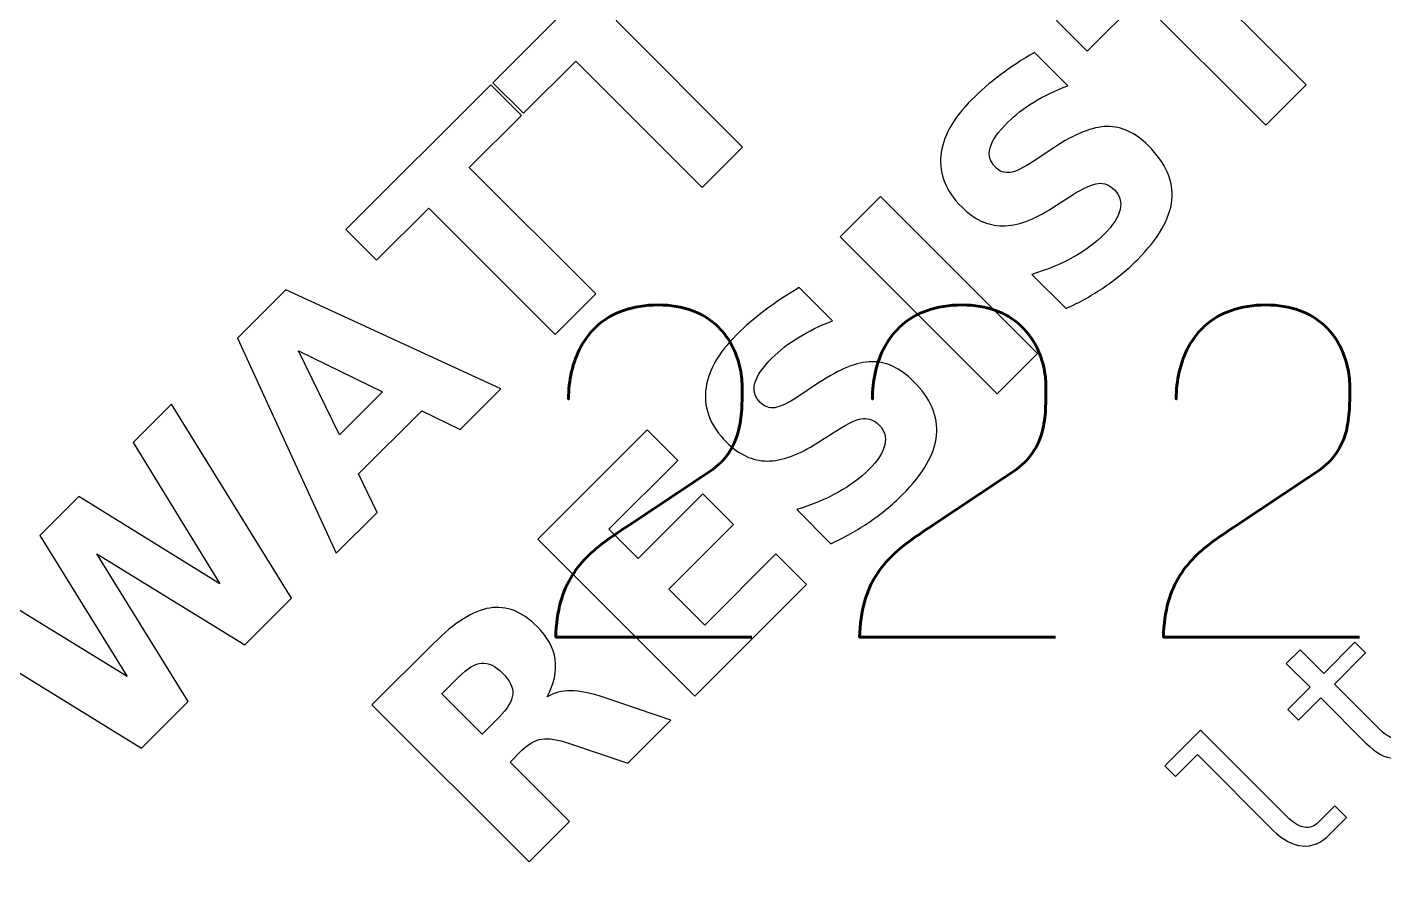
# Model space of a CAD drawing. Header units: centimetres. Extents: x -22.1 to 1.1, y -17.5 to -11.2.
# Drawn here: x -20.82 to -20.191, y -14.294 to -13.894 of the extents above; entities that cross this region are included whole.
import ezdxf

# ---------------------------------------------------------------- set-up
doc = ezdxf.new("R2010")
doc.units = ezdxf.units.CM
doc.header["$MEASUREMENT"] = 0
doc.layers.add('Layer 1', color=7, linetype='Continuous')

msp = doc.modelspace()

# ---------------------------------------------------------------- linework, layer by layer
at = {"layer": 'Layer 1', "color": 253, "lineweight": 53}
for points, knots in [([(-22.15, -17), (-22.15, -17), (-22.15, -12.7), (-22.15, -12.7), (-22.15, -12.7), (-22.15, -12.42391), (-21.92609, -12.2), (-21.65, -12.2), (-21.65, -12.2), (-21.65, -12.2), (-17.35, -12.2), (-17.35, -12.2), (-17.35, -12.2), (-17.07391, -12.2), (-16.85, -12.42391), (-16.85, -12.7), (-16.85, -12.7), (-16.85, -12.7), (-16.85, -17), (-16.85, -17), (-16.85, -17), (-16.85, -17.27609), (-17.07391, -17.5), (-17.35, -17.5), (-17.35, -17.5), (-17.35, -17.5), (-21.65, -17.5), (-21.65, -17.5), (-21.65, -17.5), (-21.92609, -17.5), (-22.15, -17.27609), (-22.15, -17)], [0, 0, 0, 0, 0.125, 0.125, 0.125, 0.125, 0.25, 0.25, 0.25, 0.25, 0.375, 0.375, 0.375, 0.375, 0.5, 0.5, 0.5, 0.5, 0.625, 0.625, 0.625, 0.625, 0.75, 0.75, 0.75, 0.75, 0.875, 0.875, 0.875, 0.875, 1, 1, 1, 1]), ([(-20.3851, -14.68205), (-20.3851, -14.68205), (-20.27903, -14.57599), (-20.27903, -14.57599), (-20.27903, -14.57599), (-20.27903, -14.57599), (-20.3409, -14.51411), (-20.3409, -14.51411), (-20.3409, -14.51411), (-20.3409, -14.51411), (-19.84593, -14.01914), (-19.84593, -14.01914), (-19.84593, -14.01914), (-19.84593, -14.01914), (-19.78405, -14.08101), (-19.78405, -14.08101), (-19.78405, -14.08101), (-19.78405, -14.08101), (-19.67799, -13.97495), (-19.67799, -13.97495), (-19.67799, -13.97495), (-19.67799, -13.97495), (-19.62496, -14.02798), (-19.62496, -14.02798), (-19.62496, -14.02798), (-19.62496, -14.02798), (-19.73102, -14.13404), (-19.73102, -14.13404), (-19.73102, -14.13404), (-19.73102, -14.13404), (-19.66915, -14.19592), (-19.66915, -14.19592), (-19.66915, -14.19592), (-19.66915, -14.19592), (-20.16412, -14.69089), (-20.16412, -14.69089), (-20.16412, -14.69089), (-20.16412, -14.69089), (-20.226, -14.62902), (-20.226, -14.62902), (-20.226, -14.62902), (-20.226, -14.62902), (-20.33206, -14.73509), (-20.33206, -14.73509), (-20.33206, -14.73509), (-20.33206, -14.73509), (-20.3851, -14.68205), (-20.3851, -14.68205)], [0, 0, 0, 0, 0.083333, 0.083333, 0.083333, 0.083333, 0.166667, 0.166667, 0.166667, 0.166667, 0.25, 0.25, 0.25, 0.25, 0.333333, 0.333333, 0.333333, 0.333333, 0.416667, 0.416667, 0.416667, 0.416667, 0.5, 0.5, 0.5, 0.5, 0.583333, 0.583333, 0.583333, 0.583333, 0.666667, 0.666667, 0.666667, 0.666667, 0.75, 0.75, 0.75, 0.75, 0.833333, 0.833333, 0.833333, 0.833333, 0.916667, 0.916667, 0.916667, 0.916667, 1, 1, 1, 1]), ([(-20.48393, -14.17694), (-20.48393, -14.17694), (-20.57474, -14.17694), (-20.57474, -14.17694), (-20.57474, -14.17694), (-20.57456, -14.1708), (-20.57379, -14.16537), (-20.57248, -14.16071), (-20.57248, -14.16071), (-20.57114, -14.15606), (-20.56934, -14.15196), (-20.56712, -14.14844), (-20.56712, -14.14844), (-20.56486, -14.14491), (-20.56229, -14.14177), (-20.55936, -14.13902), (-20.55936, -14.13902), (-20.55643, -14.13623), (-20.55329, -14.13369), (-20.5499, -14.13129), (-20.5499, -14.13129), (-20.54652, -14.12893), (-20.54302, -14.12656), (-20.53939, -14.12423), (-20.53939, -14.12423), (-20.53939, -14.12423), (-20.5032, -14.1001), (-20.5032, -14.1001), (-20.5032, -14.1001), (-20.49949, -14.09749), (-20.4966, -14.09464), (-20.49455, -14.09157), (-20.49455, -14.09157), (-20.49247, -14.0885), (-20.49102, -14.08525), (-20.49014, -14.08183), (-20.49014, -14.08183), (-20.4893, -14.07844), (-20.48877, -14.07495), (-20.48859, -14.07142), (-20.48859, -14.07142), (-20.48841, -14.06786), (-20.48834, -14.0643), (-20.48838, -14.06073), (-20.48838, -14.06073), (-20.48838, -14.05781), (-20.48877, -14.05467), (-20.48954, -14.05128), (-20.48954, -14.05128), (-20.49035, -14.04793), (-20.49162, -14.04458), (-20.49342, -14.04126), (-20.49342, -14.04126), (-20.49522, -14.03794), (-20.49762, -14.03491), (-20.50062, -14.03216), (-20.50062, -14.03216), (-20.50362, -14.02944), (-20.50732, -14.02725), (-20.51173, -14.0256), (-20.51173, -14.0256), (-20.51614, -14.02394), (-20.52133, -14.02309), (-20.52733, -14.02306), (-20.52733, -14.02306), (-20.53336, -14.02309), (-20.53869, -14.02394), (-20.54327, -14.02556), (-20.54327, -14.02556), (-20.54786, -14.02718), (-20.55177, -14.02944), (-20.55502, -14.0323), (-20.55502, -14.0323), (-20.55826, -14.03516), (-20.56088, -14.03847), (-20.56292, -14.04218), (-20.56292, -14.04218), (-20.56497, -14.04588), (-20.56645, -14.04983), (-20.5674, -14.054), (-20.5674, -14.054), (-20.56835, -14.05816), (-20.56881, -14.06239), (-20.56881, -14.06666), (-20.56881, -14.06666), (-20.56881, -14.06239), (-20.56835, -14.05816), (-20.5674, -14.054), (-20.5674, -14.054), (-20.56645, -14.04983), (-20.56497, -14.04588), (-20.56292, -14.04218), (-20.56292, -14.04218), (-20.56088, -14.03847), (-20.55826, -14.03516), (-20.55502, -14.0323), (-20.55502, -14.0323), (-20.55177, -14.02944), (-20.54786, -14.02718), (-20.54327, -14.02556), (-20.54327, -14.02556), (-20.53869, -14.02394), (-20.53336, -14.02309), (-20.52733, -14.02306), (-20.52733, -14.02306), (-20.52133, -14.02309), (-20.51614, -14.02394), (-20.51173, -14.0256), (-20.51173, -14.0256), (-20.50732, -14.02725), (-20.50362, -14.02944), (-20.50062, -14.03216), (-20.50062, -14.03216), (-20.49762, -14.03491), (-20.49522, -14.03794), (-20.49342, -14.04126), (-20.49342, -14.04126), (-20.49162, -14.04458), (-20.49035, -14.04793), (-20.48954, -14.05128), (-20.48954, -14.05128), (-20.48877, -14.05467), (-20.48838, -14.05781), (-20.48838, -14.06073), (-20.48838, -14.06073), (-20.48834, -14.0643), (-20.48841, -14.06786), (-20.48859, -14.07142), (-20.48859, -14.07142), (-20.48877, -14.07495), (-20.4893, -14.07844), (-20.49014, -14.08183), (-20.49014, -14.08183), (-20.49102, -14.08525), (-20.49247, -14.0885), (-20.49455, -14.09157), (-20.49455, -14.09157), (-20.4966, -14.09464), (-20.49949, -14.09749), (-20.5032, -14.1001), (-20.5032, -14.1001), (-20.5032, -14.1001), (-20.53939, -14.12423), (-20.53939, -14.12423), (-20.53939, -14.12423), (-20.54302, -14.12656), (-20.54652, -14.12893), (-20.5499, -14.13129), (-20.5499, -14.13129), (-20.55329, -14.13369), (-20.55643, -14.13623), (-20.55936, -14.13902), (-20.55936, -14.13902), (-20.56229, -14.14177), (-20.56486, -14.14491), (-20.56712, -14.14844), (-20.56712, -14.14844), (-20.56934, -14.15196), (-20.57114, -14.15606), (-20.57248, -14.16071), (-20.57248, -14.16071), (-20.57379, -14.16537), (-20.57456, -14.1708), (-20.57474, -14.17694), (-20.57474, -14.17694), (-20.57474, -14.17694), (-20.48393, -14.17694), (-20.48393, -14.17694)], [0, 0, 0, 0, 0.02381, 0.02381, 0.02381, 0.02381, 0.047619, 0.047619, 0.047619, 0.047619, 0.071429, 0.071429, 0.071429, 0.071429, 0.095238, 0.095238, 0.095238, 0.095238, 0.119048, 0.119048, 0.119048, 0.119048, 0.142857, 0.142857, 0.142857, 0.142857, 0.166667, 0.166667, 0.166667, 0.166667, 0.190476, 0.190476, 0.190476, 0.190476, 0.214286, 0.214286, 0.214286, 0.214286, 0.238095, 0.238095, 0.238095, 0.238095, 0.261905, 0.261905, 0.261905, 0.261905, 0.285714, 0.285714, 0.285714, 0.285714, 0.309524, 0.309524, 0.309524, 0.309524, 0.333333, 0.333333, 0.333333, 0.333333, 0.357143, 0.357143, 0.357143, 0.357143, 0.380952, 0.380952, 0.380952, 0.380952, 0.404762, 0.404762, 0.404762, 0.404762, 0.428571, 0.428571, 0.428571, 0.428571, 0.452381, 0.452381, 0.452381, 0.452381, 0.47619, 0.47619, 0.47619, 0.47619, 0.5, 0.5, 0.5, 0.5, 0.52381, 0.52381, 0.52381, 0.52381, 0.547619, 0.547619, 0.547619, 0.547619, 0.571429, 0.571429, 0.571429, 0.571429, 0.595238, 0.595238, 0.595238, 0.595238, 0.619048, 0.619048, 0.619048, 0.619048, 0.642857, 0.642857, 0.642857, 0.642857, 0.666667, 0.666667, 0.666667, 0.666667, 0.690476, 0.690476, 0.690476, 0.690476, 0.714286, 0.714286, 0.714286, 0.714286, 0.738095, 0.738095, 0.738095, 0.738095, 0.761905, 0.761905, 0.761905, 0.761905, 0.785714, 0.785714, 0.785714, 0.785714, 0.809524, 0.809524, 0.809524, 0.809524, 0.833333, 0.833333, 0.833333, 0.833333, 0.857143, 0.857143, 0.857143, 0.857143, 0.880952, 0.880952, 0.880952, 0.880952, 0.904762, 0.904762, 0.904762, 0.904762, 0.928571, 0.928571, 0.928571, 0.928571, 0.952381, 0.952381, 0.952381, 0.952381, 0.97619, 0.97619, 0.97619, 0.97619, 1, 1, 1, 1]), ([(-20.34317, -14.17694), (-20.34317, -14.17694), (-20.43398, -14.17694), (-20.43398, -14.17694), (-20.43398, -14.17694), (-20.4338, -14.1708), (-20.43303, -14.16537), (-20.43172, -14.16071), (-20.43172, -14.16071), (-20.43038, -14.15606), (-20.42858, -14.15196), (-20.42636, -14.14844), (-20.42636, -14.14844), (-20.4241, -14.14491), (-20.42153, -14.14177), (-20.4186, -14.13902), (-20.4186, -14.13902), (-20.41567, -14.13623), (-20.41253, -14.13369), (-20.40914, -14.13129), (-20.40914, -14.13129), (-20.40576, -14.12893), (-20.40226, -14.12656), (-20.39863, -14.12423), (-20.39863, -14.12423), (-20.39863, -14.12423), (-20.36244, -14.1001), (-20.36244, -14.1001), (-20.36244, -14.1001), (-20.35873, -14.09749), (-20.35584, -14.09464), (-20.35379, -14.09157), (-20.35379, -14.09157), (-20.35171, -14.0885), (-20.35026, -14.08525), (-20.34938, -14.08183), (-20.34938, -14.08183), (-20.34854, -14.07844), (-20.34801, -14.07495), (-20.34783, -14.07142), (-20.34783, -14.07142), (-20.34765, -14.06786), (-20.34758, -14.0643), (-20.34762, -14.06073), (-20.34762, -14.06073), (-20.34762, -14.05781), (-20.34801, -14.05467), (-20.34878, -14.05128), (-20.34878, -14.05128), (-20.34959, -14.04793), (-20.35086, -14.04458), (-20.35266, -14.04126), (-20.35266, -14.04126), (-20.35446, -14.03794), (-20.35686, -14.03491), (-20.35986, -14.03216), (-20.35986, -14.03216), (-20.36286, -14.02944), (-20.36656, -14.02725), (-20.37097, -14.0256), (-20.37097, -14.0256), (-20.37538, -14.02394), (-20.38057, -14.02309), (-20.38657, -14.02306), (-20.38657, -14.02306), (-20.3926, -14.02309), (-20.39793, -14.02394), (-20.40251, -14.02556), (-20.40251, -14.02556), (-20.4071, -14.02718), (-20.41101, -14.02944), (-20.41426, -14.0323), (-20.41426, -14.0323), (-20.4175, -14.03516), (-20.42012, -14.03847), (-20.42216, -14.04218), (-20.42216, -14.04218), (-20.42421, -14.04588), (-20.42569, -14.04983), (-20.42664, -14.054), (-20.42664, -14.054), (-20.42759, -14.05816), (-20.42805, -14.06239), (-20.42805, -14.06666), (-20.42805, -14.06666), (-20.42805, -14.06239), (-20.42759, -14.05816), (-20.42664, -14.054), (-20.42664, -14.054), (-20.42569, -14.04983), (-20.42421, -14.04588), (-20.42216, -14.04218), (-20.42216, -14.04218), (-20.42012, -14.03847), (-20.4175, -14.03516), (-20.41426, -14.0323), (-20.41426, -14.0323), (-20.41101, -14.02944), (-20.4071, -14.02718), (-20.40251, -14.02556), (-20.40251, -14.02556), (-20.39793, -14.02394), (-20.3926, -14.02309), (-20.38657, -14.02306), (-20.38657, -14.02306), (-20.38057, -14.02309), (-20.37538, -14.02394), (-20.37097, -14.0256), (-20.37097, -14.0256), (-20.36656, -14.02725), (-20.36286, -14.02944), (-20.35986, -14.03216), (-20.35986, -14.03216), (-20.35686, -14.03491), (-20.35446, -14.03794), (-20.35266, -14.04126), (-20.35266, -14.04126), (-20.35086, -14.04458), (-20.34959, -14.04793), (-20.34878, -14.05128), (-20.34878, -14.05128), (-20.34801, -14.05467), (-20.34762, -14.05781), (-20.34762, -14.06073), (-20.34762, -14.06073), (-20.34758, -14.0643), (-20.34765, -14.06786), (-20.34783, -14.07142), (-20.34783, -14.07142), (-20.34801, -14.07495), (-20.34854, -14.07844), (-20.34938, -14.08183), (-20.34938, -14.08183), (-20.35026, -14.08525), (-20.35171, -14.0885), (-20.35379, -14.09157), (-20.35379, -14.09157), (-20.35584, -14.09464), (-20.35873, -14.09749), (-20.36244, -14.1001), (-20.36244, -14.1001), (-20.36244, -14.1001), (-20.39863, -14.12423), (-20.39863, -14.12423), (-20.39863, -14.12423), (-20.40226, -14.12656), (-20.40576, -14.12893), (-20.40914, -14.13129), (-20.40914, -14.13129), (-20.41253, -14.13369), (-20.41567, -14.13623), (-20.4186, -14.13902), (-20.4186, -14.13902), (-20.42153, -14.14177), (-20.4241, -14.14491), (-20.42636, -14.14844), (-20.42636, -14.14844), (-20.42858, -14.15196), (-20.43038, -14.15606), (-20.43172, -14.16071), (-20.43172, -14.16071), (-20.43303, -14.16537), (-20.4338, -14.1708), (-20.43398, -14.17694), (-20.43398, -14.17694), (-20.43398, -14.17694), (-20.34317, -14.17694), (-20.34317, -14.17694)], [0, 0, 0, 0, 0.02381, 0.02381, 0.02381, 0.02381, 0.047619, 0.047619, 0.047619, 0.047619, 0.071429, 0.071429, 0.071429, 0.071429, 0.095238, 0.095238, 0.095238, 0.095238, 0.119048, 0.119048, 0.119048, 0.119048, 0.142857, 0.142857, 0.142857, 0.142857, 0.166667, 0.166667, 0.166667, 0.166667, 0.190476, 0.190476, 0.190476, 0.190476, 0.214286, 0.214286, 0.214286, 0.214286, 0.238095, 0.238095, 0.238095, 0.238095, 0.261905, 0.261905, 0.261905, 0.261905, 0.285714, 0.285714, 0.285714, 0.285714, 0.309524, 0.309524, 0.309524, 0.309524, 0.333333, 0.333333, 0.333333, 0.333333, 0.357143, 0.357143, 0.357143, 0.357143, 0.380952, 0.380952, 0.380952, 0.380952, 0.404762, 0.404762, 0.404762, 0.404762, 0.428571, 0.428571, 0.428571, 0.428571, 0.452381, 0.452381, 0.452381, 0.452381, 0.47619, 0.47619, 0.47619, 0.47619, 0.5, 0.5, 0.5, 0.5, 0.52381, 0.52381, 0.52381, 0.52381, 0.547619, 0.547619, 0.547619, 0.547619, 0.571429, 0.571429, 0.571429, 0.571429, 0.595238, 0.595238, 0.595238, 0.595238, 0.619048, 0.619048, 0.619048, 0.619048, 0.642857, 0.642857, 0.642857, 0.642857, 0.666667, 0.666667, 0.666667, 0.666667, 0.690476, 0.690476, 0.690476, 0.690476, 0.714286, 0.714286, 0.714286, 0.714286, 0.738095, 0.738095, 0.738095, 0.738095, 0.761905, 0.761905, 0.761905, 0.761905, 0.785714, 0.785714, 0.785714, 0.785714, 0.809524, 0.809524, 0.809524, 0.809524, 0.833333, 0.833333, 0.833333, 0.833333, 0.857143, 0.857143, 0.857143, 0.857143, 0.880952, 0.880952, 0.880952, 0.880952, 0.904762, 0.904762, 0.904762, 0.904762, 0.928571, 0.928571, 0.928571, 0.928571, 0.952381, 0.952381, 0.952381, 0.952381, 0.97619, 0.97619, 0.97619, 0.97619, 1, 1, 1, 1]), ([(-20.20241, -14.17694), (-20.20241, -14.17694), (-20.29322, -14.17694), (-20.29322, -14.17694), (-20.29322, -14.17694), (-20.29304, -14.1708), (-20.29227, -14.16537), (-20.29096, -14.16071), (-20.29096, -14.16071), (-20.28962, -14.15606), (-20.28782, -14.15196), (-20.2856, -14.14844), (-20.2856, -14.14844), (-20.28334, -14.14491), (-20.28077, -14.14177), (-20.27784, -14.13902), (-20.27784, -14.13902), (-20.27491, -14.13623), (-20.27177, -14.13369), (-20.26838, -14.13129), (-20.26838, -14.13129), (-20.265, -14.12893), (-20.2615, -14.12656), (-20.25787, -14.12423), (-20.25787, -14.12423), (-20.25787, -14.12423), (-20.22168, -14.1001), (-20.22168, -14.1001), (-20.22168, -14.1001), (-20.21797, -14.09749), (-20.21508, -14.09464), (-20.21303, -14.09157), (-20.21303, -14.09157), (-20.21095, -14.0885), (-20.2095, -14.08525), (-20.20862, -14.08183), (-20.20862, -14.08183), (-20.20778, -14.07844), (-20.20725, -14.07495), (-20.20707, -14.07142), (-20.20707, -14.07142), (-20.20689, -14.06786), (-20.20682, -14.0643), (-20.20686, -14.06073), (-20.20686, -14.06073), (-20.20686, -14.05781), (-20.20725, -14.05467), (-20.20802, -14.05128), (-20.20802, -14.05128), (-20.20883, -14.04793), (-20.2101, -14.04458), (-20.2119, -14.04126), (-20.2119, -14.04126), (-20.2137, -14.03794), (-20.2161, -14.03491), (-20.2191, -14.03216), (-20.2191, -14.03216), (-20.2221, -14.02944), (-20.2258, -14.02725), (-20.23021, -14.0256), (-20.23021, -14.0256), (-20.23462, -14.02394), (-20.23981, -14.02309), (-20.24581, -14.02306), (-20.24581, -14.02306), (-20.25184, -14.02309), (-20.25717, -14.02394), (-20.26175, -14.02556), (-20.26175, -14.02556), (-20.26634, -14.02718), (-20.27025, -14.02944), (-20.2735, -14.0323), (-20.2735, -14.0323), (-20.27674, -14.03516), (-20.27936, -14.03847), (-20.2814, -14.04218), (-20.2814, -14.04218), (-20.28345, -14.04588), (-20.28493, -14.04983), (-20.28588, -14.054), (-20.28588, -14.054), (-20.28683, -14.05816), (-20.28729, -14.06239), (-20.28729, -14.06666), (-20.28729, -14.06666), (-20.28729, -14.06239), (-20.28683, -14.05816), (-20.28588, -14.054), (-20.28588, -14.054), (-20.28493, -14.04983), (-20.28345, -14.04588), (-20.2814, -14.04218), (-20.2814, -14.04218), (-20.27936, -14.03847), (-20.27674, -14.03516), (-20.2735, -14.0323), (-20.2735, -14.0323), (-20.27025, -14.02944), (-20.26634, -14.02718), (-20.26175, -14.02556), (-20.26175, -14.02556), (-20.25717, -14.02394), (-20.25184, -14.02309), (-20.24581, -14.02306), (-20.24581, -14.02306), (-20.23981, -14.02309), (-20.23462, -14.02394), (-20.23021, -14.0256), (-20.23021, -14.0256), (-20.2258, -14.02725), (-20.2221, -14.02944), (-20.2191, -14.03216), (-20.2191, -14.03216), (-20.2161, -14.03491), (-20.2137, -14.03794), (-20.2119, -14.04126), (-20.2119, -14.04126), (-20.2101, -14.04458), (-20.20883, -14.04793), (-20.20802, -14.05128), (-20.20802, -14.05128), (-20.20725, -14.05467), (-20.20686, -14.05781), (-20.20686, -14.06073), (-20.20686, -14.06073), (-20.20682, -14.0643), (-20.20689, -14.06786), (-20.20707, -14.07142), (-20.20707, -14.07142), (-20.20725, -14.07495), (-20.20778, -14.07844), (-20.20862, -14.08183), (-20.20862, -14.08183), (-20.2095, -14.08525), (-20.21095, -14.0885), (-20.21303, -14.09157), (-20.21303, -14.09157), (-20.21508, -14.09464), (-20.21797, -14.09749), (-20.22168, -14.1001), (-20.22168, -14.1001), (-20.22168, -14.1001), (-20.25787, -14.12423), (-20.25787, -14.12423), (-20.25787, -14.12423), (-20.2615, -14.12656), (-20.265, -14.12893), (-20.26838, -14.13129), (-20.26838, -14.13129), (-20.27177, -14.13369), (-20.27491, -14.13623), (-20.27784, -14.13902), (-20.27784, -14.13902), (-20.28077, -14.14177), (-20.28334, -14.14491), (-20.2856, -14.14844), (-20.2856, -14.14844), (-20.28782, -14.15196), (-20.28962, -14.15606), (-20.29096, -14.16071), (-20.29096, -14.16071), (-20.29227, -14.16537), (-20.29304, -14.1708), (-20.29322, -14.17694), (-20.29322, -14.17694), (-20.29322, -14.17694), (-20.20241, -14.17694), (-20.20241, -14.17694)], [0, 0, 0, 0, 0.02381, 0.02381, 0.02381, 0.02381, 0.047619, 0.047619, 0.047619, 0.047619, 0.071429, 0.071429, 0.071429, 0.071429, 0.095238, 0.095238, 0.095238, 0.095238, 0.119048, 0.119048, 0.119048, 0.119048, 0.142857, 0.142857, 0.142857, 0.142857, 0.166667, 0.166667, 0.166667, 0.166667, 0.190476, 0.190476, 0.190476, 0.190476, 0.214286, 0.214286, 0.214286, 0.214286, 0.238095, 0.238095, 0.238095, 0.238095, 0.261905, 0.261905, 0.261905, 0.261905, 0.285714, 0.285714, 0.285714, 0.285714, 0.309524, 0.309524, 0.309524, 0.309524, 0.333333, 0.333333, 0.333333, 0.333333, 0.357143, 0.357143, 0.357143, 0.357143, 0.380952, 0.380952, 0.380952, 0.380952, 0.404762, 0.404762, 0.404762, 0.404762, 0.428571, 0.428571, 0.428571, 0.428571, 0.452381, 0.452381, 0.452381, 0.452381, 0.47619, 0.47619, 0.47619, 0.47619, 0.5, 0.5, 0.5, 0.5, 0.52381, 0.52381, 0.52381, 0.52381, 0.547619, 0.547619, 0.547619, 0.547619, 0.571429, 0.571429, 0.571429, 0.571429, 0.595238, 0.595238, 0.595238, 0.595238, 0.619048, 0.619048, 0.619048, 0.619048, 0.642857, 0.642857, 0.642857, 0.642857, 0.666667, 0.666667, 0.666667, 0.666667, 0.690476, 0.690476, 0.690476, 0.690476, 0.714286, 0.714286, 0.714286, 0.714286, 0.738095, 0.738095, 0.738095, 0.738095, 0.761905, 0.761905, 0.761905, 0.761905, 0.785714, 0.785714, 0.785714, 0.785714, 0.809524, 0.809524, 0.809524, 0.809524, 0.833333, 0.833333, 0.833333, 0.833333, 0.857143, 0.857143, 0.857143, 0.857143, 0.880952, 0.880952, 0.880952, 0.880952, 0.904762, 0.904762, 0.904762, 0.904762, 0.928571, 0.928571, 0.928571, 0.928571, 0.952381, 0.952381, 0.952381, 0.952381, 0.97619, 0.97619, 0.97619, 0.97619, 1, 1, 1, 1])]:
    msp.add_open_spline(points, degree=3, knots=knots, dxfattribs=at)
at = {"layer": 'Layer 1', "color": 250}
for points, knots in [([(-20.34272, -13.89128), (-20.34272, -13.89128), (-20.27565, -13.82421), (-20.27565, -13.82421), (-20.27565, -13.82421), (-20.27565, -13.82421), (-20.26147, -13.83838), (-20.26147, -13.83838), (-20.26147, -13.83838), (-20.26147, -13.83838), (-20.2856, -13.86251), (-20.2856, -13.86251), (-20.2856, -13.86251), (-20.2856, -13.86251), (-20.22703, -13.92107), (-20.22703, -13.92107), (-20.22703, -13.92107), (-20.22703, -13.92107), (-20.2458, -13.93984), (-20.2458, -13.93984), (-20.2458, -13.93984), (-20.2458, -13.93984), (-20.30436, -13.88128), (-20.30436, -13.88128), (-20.30436, -13.88128), (-20.30436, -13.88128), (-20.32854, -13.90545), (-20.32854, -13.90545), (-20.32854, -13.90545), (-20.32854, -13.90545), (-20.34272, -13.89128), (-20.34272, -13.89128)], [0, 0, 0, 0, 0.125, 0.125, 0.125, 0.125, 0.25, 0.25, 0.25, 0.25, 0.375, 0.375, 0.375, 0.375, 0.5, 0.5, 0.5, 0.5, 0.625, 0.625, 0.625, 0.625, 0.75, 0.75, 0.75, 0.75, 0.875, 0.875, 0.875, 0.875, 1, 1, 1, 1]), ([(-20.60384, -13.92011), (-20.60384, -13.92011), (-20.53677, -13.85304), (-20.53677, -13.85304), (-20.53677, -13.85304), (-20.53677, -13.85304), (-20.52259, -13.86721), (-20.52259, -13.86721), (-20.52259, -13.86721), (-20.52259, -13.86721), (-20.54672, -13.89134), (-20.54672, -13.89134), (-20.54672, -13.89134), (-20.54672, -13.89134), (-20.48815, -13.9499), (-20.48815, -13.9499), (-20.48815, -13.9499), (-20.48815, -13.9499), (-20.50692, -13.96867), (-20.50692, -13.96867), (-20.50692, -13.96867), (-20.50692, -13.96867), (-20.56548, -13.91011), (-20.56548, -13.91011), (-20.56548, -13.91011), (-20.56548, -13.91011), (-20.58966, -13.93428), (-20.58966, -13.93428), (-20.58966, -13.93428), (-20.58966, -13.93428), (-20.60384, -13.92011), (-20.60384, -13.92011)], [0, 0, 0, 0, 0.125, 0.125, 0.125, 0.125, 0.25, 0.25, 0.25, 0.25, 0.375, 0.375, 0.375, 0.375, 0.5, 0.5, 0.5, 0.5, 0.625, 0.625, 0.625, 0.625, 0.75, 0.75, 0.75, 0.75, 0.875, 0.875, 0.875, 0.875, 1, 1, 1, 1]), ([(-20.35296, -13.90607), (-20.35296, -13.90607), (-20.33755, -13.92148), (-20.33755, -13.92148), (-20.33755, -13.92148), (-20.34333, -13.92368), (-20.34858, -13.92623), (-20.35328, -13.92912), (-20.35328, -13.92912), (-20.35801, -13.93201), (-20.36206, -13.93517), (-20.36542, -13.93853), (-20.36542, -13.93853), (-20.36991, -13.94302), (-20.37262, -13.94695), (-20.3735, -13.95033), (-20.3735, -13.95033), (-20.37443, -13.95372), (-20.37358, -13.95671), (-20.37099, -13.95929), (-20.37099, -13.95929), (-20.36904, -13.96125), (-20.3668, -13.96204), (-20.36427, -13.96169), (-20.36427, -13.96169), (-20.36173, -13.96132), (-20.35817, -13.95964), (-20.35359, -13.95661), (-20.35359, -13.95661), (-20.35359, -13.95661), (-20.344, -13.95024), (-20.344, -13.95024), (-20.344, -13.95024), (-20.33427, -13.94377), (-20.32604, -13.94048), (-20.31932, -13.94039), (-20.31932, -13.94039), (-20.31259, -13.94029), (-20.3062, -13.94328), (-20.30009, -13.94939), (-20.30009, -13.94939), (-20.29207, -13.95741), (-20.28847, -13.96576), (-20.28931, -13.97444), (-20.28931, -13.97444), (-20.29016, -13.98312), (-20.29548, -13.99234), (-20.30525, -14.00212), (-20.30525, -14.00212), (-20.30987, -14.00673), (-20.31493, -14.01092), (-20.32045, -14.01467), (-20.32045, -14.01467), (-20.32598, -14.01846), (-20.33193, -14.02181), (-20.3383, -14.02472), (-20.3383, -14.02472), (-20.3383, -14.02472), (-20.35413, -14.0089), (-20.35413, -14.0089), (-20.35413, -14.0089), (-20.34703, -14.00671), (-20.34066, -14.0041), (-20.33508, -14.00099), (-20.33508, -14.00099), (-20.32948, -13.99791), (-20.32469, -13.99436), (-20.32066, -13.99034), (-20.32066, -13.99034), (-20.31657, -13.98624), (-20.3141, -13.98242), (-20.3133, -13.97889), (-20.3133, -13.97889), (-20.31248, -13.97534), (-20.31335, -13.9723), (-20.31589, -13.96977), (-20.31589, -13.96977), (-20.31815, -13.9675), (-20.32063, -13.96649), (-20.32337, -13.96673), (-20.32337, -13.96673), (-20.32607, -13.96697), (-20.33012, -13.96882), (-20.33553, -13.97225), (-20.33553, -13.97225), (-20.33553, -13.97225), (-20.34439, -13.97789), (-20.34439, -13.97789), (-20.34439, -13.97789), (-20.35321, -13.98364), (-20.36102, -13.98646), (-20.36779, -13.98641), (-20.36779, -13.98641), (-20.37457, -13.98636), (-20.38085, -13.98345), (-20.38664, -13.97766), (-20.38664, -13.97766), (-20.39388, -13.97042), (-20.3971, -13.96252), (-20.39632, -13.95393), (-20.39632, -13.95393), (-20.39555, -13.94538), (-20.39077, -13.93669), (-20.382, -13.92792), (-20.382, -13.92792), (-20.378, -13.92392), (-20.37358, -13.92011), (-20.36876, -13.91649), (-20.36876, -13.91649), (-20.36394, -13.91287), (-20.35867, -13.90939), (-20.35296, -13.90607)], [0, 0, 0, 0, 0.035714, 0.035714, 0.035714, 0.035714, 0.071429, 0.071429, 0.071429, 0.071429, 0.107143, 0.107143, 0.107143, 0.107143, 0.142857, 0.142857, 0.142857, 0.142857, 0.178571, 0.178571, 0.178571, 0.178571, 0.214286, 0.214286, 0.214286, 0.214286, 0.25, 0.25, 0.25, 0.25, 0.285714, 0.285714, 0.285714, 0.285714, 0.321429, 0.321429, 0.321429, 0.321429, 0.357143, 0.357143, 0.357143, 0.357143, 0.392857, 0.392857, 0.392857, 0.392857, 0.428571, 0.428571, 0.428571, 0.428571, 0.464286, 0.464286, 0.464286, 0.464286, 0.5, 0.5, 0.5, 0.5, 0.535714, 0.535714, 0.535714, 0.535714, 0.571429, 0.571429, 0.571429, 0.571429, 0.607143, 0.607143, 0.607143, 0.607143, 0.642857, 0.642857, 0.642857, 0.642857, 0.678571, 0.678571, 0.678571, 0.678571, 0.714286, 0.714286, 0.714286, 0.714286, 0.75, 0.75, 0.75, 0.75, 0.785714, 0.785714, 0.785714, 0.785714, 0.821429, 0.821429, 0.821429, 0.821429, 0.857143, 0.857143, 0.857143, 0.857143, 0.892857, 0.892857, 0.892857, 0.892857, 0.928571, 0.928571, 0.928571, 0.928571, 0.964286, 0.964286, 0.964286, 0.964286, 1, 1, 1, 1]), ([(-20.6719, -13.98818), (-20.6719, -13.98818), (-20.60483, -13.92111), (-20.60483, -13.92111), (-20.60483, -13.92111), (-20.60483, -13.92111), (-20.59065, -13.93528), (-20.59065, -13.93528), (-20.59065, -13.93528), (-20.59065, -13.93528), (-20.61478, -13.95941), (-20.61478, -13.95941), (-20.61478, -13.95941), (-20.61478, -13.95941), (-20.55621, -14.01797), (-20.55621, -14.01797), (-20.55621, -14.01797), (-20.55621, -14.01797), (-20.57498, -14.03674), (-20.57498, -14.03674), (-20.57498, -14.03674), (-20.57498, -14.03674), (-20.63354, -13.97818), (-20.63354, -13.97818), (-20.63354, -13.97818), (-20.63354, -13.97818), (-20.65772, -14.00235), (-20.65772, -14.00235), (-20.65772, -14.00235), (-20.65772, -14.00235), (-20.6719, -13.98818), (-20.6719, -13.98818)], [0, 0, 0, 0, 0.125, 0.125, 0.125, 0.125, 0.25, 0.25, 0.25, 0.25, 0.375, 0.375, 0.375, 0.375, 0.5, 0.5, 0.5, 0.5, 0.625, 0.625, 0.625, 0.625, 0.75, 0.75, 0.75, 0.75, 0.875, 0.875, 0.875, 0.875, 1, 1, 1, 1]), ([(-20.44299, -13.99155), (-20.44299, -13.99155), (-20.42422, -13.97278), (-20.42422, -13.97278), (-20.42422, -13.97278), (-20.42422, -13.97278), (-20.35148, -14.04552), (-20.35148, -14.04552), (-20.35148, -14.04552), (-20.35148, -14.04552), (-20.37025, -14.06429), (-20.37025, -14.06429), (-20.37025, -14.06429), (-20.37025, -14.06429), (-20.44299, -13.99155), (-20.44299, -13.99155)], [0, 0, 0, 0, 0.25, 0.25, 0.25, 0.25, 0.5, 0.5, 0.5, 0.5, 0.75, 0.75, 0.75, 0.75, 1, 1, 1, 1]), ([(-20.46194, -14.01505), (-20.46194, -14.01505), (-20.44653, -14.03046), (-20.44653, -14.03046), (-20.44653, -14.03046), (-20.45231, -14.03266), (-20.45756, -14.03521), (-20.46226, -14.0381), (-20.46226, -14.0381), (-20.46699, -14.04099), (-20.47104, -14.04415), (-20.4744, -14.04751), (-20.4744, -14.04751), (-20.47889, -14.052), (-20.4816, -14.05593), (-20.48248, -14.05931), (-20.48248, -14.05931), (-20.48341, -14.0627), (-20.48256, -14.06569), (-20.47997, -14.06827), (-20.47997, -14.06827), (-20.47802, -14.07023), (-20.47578, -14.07102), (-20.47325, -14.07067), (-20.47325, -14.07067), (-20.47071, -14.0703), (-20.46715, -14.06862), (-20.46257, -14.06559), (-20.46257, -14.06559), (-20.46257, -14.06559), (-20.45298, -14.05922), (-20.45298, -14.05922), (-20.45298, -14.05922), (-20.44325, -14.05275), (-20.43502, -14.04946), (-20.4283, -14.04937), (-20.4283, -14.04937), (-20.42157, -14.04927), (-20.41518, -14.05226), (-20.40907, -14.05837), (-20.40907, -14.05837), (-20.40105, -14.06639), (-20.39745, -14.07474), (-20.39829, -14.08342), (-20.39829, -14.08342), (-20.39914, -14.0921), (-20.40446, -14.10132), (-20.41423, -14.1111), (-20.41423, -14.1111), (-20.41885, -14.11571), (-20.42391, -14.1199), (-20.42943, -14.12365), (-20.42943, -14.12365), (-20.43496, -14.12744), (-20.44091, -14.13079), (-20.44728, -14.1337), (-20.44728, -14.1337), (-20.44728, -14.1337), (-20.46311, -14.11788), (-20.46311, -14.11788), (-20.46311, -14.11788), (-20.45601, -14.11569), (-20.44964, -14.11308), (-20.44406, -14.10997), (-20.44406, -14.10997), (-20.43846, -14.10689), (-20.43367, -14.10334), (-20.42964, -14.09932), (-20.42964, -14.09932), (-20.42555, -14.09522), (-20.42308, -14.0914), (-20.42228, -14.08787), (-20.42228, -14.08787), (-20.42146, -14.08432), (-20.42233, -14.08128), (-20.42487, -14.07875), (-20.42487, -14.07875), (-20.42713, -14.07648), (-20.42961, -14.07547), (-20.43235, -14.07571), (-20.43235, -14.07571), (-20.43505, -14.07595), (-20.4391, -14.0778), (-20.44451, -14.08123), (-20.44451, -14.08123), (-20.44451, -14.08123), (-20.45337, -14.08687), (-20.45337, -14.08687), (-20.45337, -14.08687), (-20.46219, -14.09262), (-20.47, -14.09544), (-20.47677, -14.09539), (-20.47677, -14.09539), (-20.48355, -14.09534), (-20.48983, -14.09243), (-20.49562, -14.08664), (-20.49562, -14.08664), (-20.50286, -14.0794), (-20.50608, -14.0715), (-20.5053, -14.06291), (-20.5053, -14.06291), (-20.50453, -14.05436), (-20.49975, -14.04567), (-20.49098, -14.0369), (-20.49098, -14.0369), (-20.48698, -14.0329), (-20.48256, -14.02909), (-20.47774, -14.02547), (-20.47774, -14.02547), (-20.47292, -14.02185), (-20.46765, -14.01837), (-20.46194, -14.01505)], [0, 0, 0, 0, 0.035714, 0.035714, 0.035714, 0.035714, 0.071429, 0.071429, 0.071429, 0.071429, 0.107143, 0.107143, 0.107143, 0.107143, 0.142857, 0.142857, 0.142857, 0.142857, 0.178571, 0.178571, 0.178571, 0.178571, 0.214286, 0.214286, 0.214286, 0.214286, 0.25, 0.25, 0.25, 0.25, 0.285714, 0.285714, 0.285714, 0.285714, 0.321429, 0.321429, 0.321429, 0.321429, 0.357143, 0.357143, 0.357143, 0.357143, 0.392857, 0.392857, 0.392857, 0.392857, 0.428571, 0.428571, 0.428571, 0.428571, 0.464286, 0.464286, 0.464286, 0.464286, 0.5, 0.5, 0.5, 0.5, 0.535714, 0.535714, 0.535714, 0.535714, 0.571429, 0.571429, 0.571429, 0.571429, 0.607143, 0.607143, 0.607143, 0.607143, 0.642857, 0.642857, 0.642857, 0.642857, 0.678571, 0.678571, 0.678571, 0.678571, 0.714286, 0.714286, 0.714286, 0.714286, 0.75, 0.75, 0.75, 0.75, 0.785714, 0.785714, 0.785714, 0.785714, 0.821429, 0.821429, 0.821429, 0.821429, 0.857143, 0.857143, 0.857143, 0.857143, 0.892857, 0.892857, 0.892857, 0.892857, 0.928571, 0.928571, 0.928571, 0.928571, 0.964286, 0.964286, 0.964286, 0.964286, 1, 1, 1, 1]), ([(-20.63679, -14.07206), (-20.63679, -14.07206), (-20.66611, -14.10138), (-20.66611, -14.10138), (-20.66611, -14.10138), (-20.66611, -14.10138), (-20.65751, -14.11927), (-20.65751, -14.11927), (-20.65751, -14.11927), (-20.65751, -14.11927), (-20.67637, -14.13813), (-20.67637, -14.13813), (-20.67637, -14.13813), (-20.67637, -14.13813), (-20.72216, -14.03844), (-20.72216, -14.03844), (-20.72216, -14.03844), (-20.72216, -14.03844), (-20.69981, -14.01609), (-20.69981, -14.01609), (-20.69981, -14.01609), (-20.69981, -14.01609), (-20.60012, -14.06188), (-20.60012, -14.06188), (-20.60012, -14.06188), (-20.60012, -14.06188), (-20.61898, -14.08074), (-20.61898, -14.08074), (-20.61898, -14.08074), (-20.61898, -14.08074), (-20.63679, -14.07206), (-20.63679, -14.07206)], [0, 0, 0, 0, 0.125, 0.125, 0.125, 0.125, 0.25, 0.25, 0.25, 0.25, 0.375, 0.375, 0.375, 0.375, 0.5, 0.5, 0.5, 0.5, 0.625, 0.625, 0.625, 0.625, 0.75, 0.75, 0.75, 0.75, 0.875, 0.875, 0.875, 0.875, 1, 1, 1, 1]), ([(-20.67496, -14.08323), (-20.67496, -14.08323), (-20.65501, -14.06328), (-20.65501, -14.06328), (-20.65501, -14.06328), (-20.65501, -14.06328), (-20.69391, -14.04428), (-20.69391, -14.04428), (-20.69391, -14.04428), (-20.69391, -14.04428), (-20.67496, -14.08323), (-20.67496, -14.08323)], [0, 0, 0, 0, 0.333333, 0.333333, 0.333333, 0.333333, 0.666667, 0.666667, 0.666667, 0.666667, 1, 1, 1, 1]), ([(-20.8567, -14.17297), (-20.8567, -14.17297), (-20.83873, -14.155), (-20.83873, -14.155), (-20.83873, -14.155), (-20.83873, -14.155), (-20.77327, -14.19528), (-20.77327, -14.19528), (-20.77327, -14.19528), (-20.77327, -14.19528), (-20.81368, -14.12995), (-20.81368, -14.12995), (-20.81368, -14.12995), (-20.81368, -14.12995), (-20.7956, -14.11187), (-20.7956, -14.11187), (-20.7956, -14.11187), (-20.7956, -14.11187), (-20.73027, -14.15225), (-20.73027, -14.15225), (-20.73027, -14.15225), (-20.73027, -14.15225), (-20.77055, -14.08682), (-20.77055, -14.08682), (-20.77055, -14.08682), (-20.77055, -14.08682), (-20.75272, -14.06899), (-20.75272, -14.06899), (-20.75272, -14.06899), (-20.75272, -14.06899), (-20.69712, -14.15887), (-20.69712, -14.15887), (-20.69712, -14.15887), (-20.69712, -14.15887), (-20.71876, -14.18051), (-20.71876, -14.18051), (-20.71876, -14.18051), (-20.71876, -14.18051), (-20.78727, -14.13842), (-20.78727, -14.13842), (-20.78727, -14.13842), (-20.78727, -14.13842), (-20.74503, -14.20678), (-20.74503, -14.20678), (-20.74503, -14.20678), (-20.74503, -14.20678), (-20.76667, -14.22842), (-20.76667, -14.22842), (-20.76667, -14.22842), (-20.76667, -14.22842), (-20.8567, -14.17297), (-20.8567, -14.17297)], [0, 0, 0, 0, 0.076923, 0.076923, 0.076923, 0.076923, 0.153846, 0.153846, 0.153846, 0.153846, 0.230769, 0.230769, 0.230769, 0.230769, 0.307692, 0.307692, 0.307692, 0.307692, 0.384615, 0.384615, 0.384615, 0.384615, 0.461538, 0.461538, 0.461538, 0.461538, 0.538462, 0.538462, 0.538462, 0.538462, 0.615385, 0.615385, 0.615385, 0.615385, 0.692308, 0.692308, 0.692308, 0.692308, 0.769231, 0.769231, 0.769231, 0.769231, 0.846154, 0.846154, 0.846154, 0.846154, 0.923077, 0.923077, 0.923077, 0.923077, 1, 1, 1, 1]), ([(-20.58301, -14.13157), (-20.58301, -14.13157), (-20.53239, -14.08095), (-20.53239, -14.08095), (-20.53239, -14.08095), (-20.53239, -14.08095), (-20.51822, -14.09513), (-20.51822, -14.09513), (-20.51822, -14.09513), (-20.51822, -14.09513), (-20.55006, -14.12698), (-20.55006, -14.12698), (-20.55006, -14.12698), (-20.55006, -14.12698), (-20.53652, -14.14053), (-20.53652, -14.14053), (-20.53652, -14.14053), (-20.53652, -14.14053), (-20.50655, -14.11056), (-20.50655, -14.11056), (-20.50655, -14.11056), (-20.50655, -14.11056), (-20.49236, -14.12475), (-20.49236, -14.12475), (-20.49236, -14.12475), (-20.49236, -14.12475), (-20.52233, -14.15471), (-20.52233, -14.15471), (-20.52233, -14.15471), (-20.52233, -14.15471), (-20.50569, -14.17136), (-20.50569, -14.17136), (-20.50569, -14.17136), (-20.50569, -14.17136), (-20.47276, -14.13843), (-20.47276, -14.13843), (-20.47276, -14.13843), (-20.47276, -14.13843), (-20.45857, -14.15261), (-20.45857, -14.15261), (-20.45857, -14.15261), (-20.45857, -14.15261), (-20.51027, -14.20431), (-20.51027, -14.20431), (-20.51027, -14.20431), (-20.51027, -14.20431), (-20.58301, -14.13157), (-20.58301, -14.13157)], [0, 0, 0, 0, 0.083333, 0.083333, 0.083333, 0.083333, 0.166667, 0.166667, 0.166667, 0.166667, 0.25, 0.25, 0.25, 0.25, 0.333333, 0.333333, 0.333333, 0.333333, 0.416667, 0.416667, 0.416667, 0.416667, 0.5, 0.5, 0.5, 0.5, 0.583333, 0.583333, 0.583333, 0.583333, 0.666667, 0.666667, 0.666667, 0.666667, 0.75, 0.75, 0.75, 0.75, 0.833333, 0.833333, 0.833333, 0.833333, 0.916667, 0.916667, 0.916667, 0.916667, 1, 1, 1, 1]), ([(-20.59585, -14.23486), (-20.59585, -14.23486), (-20.56833, -14.26237), (-20.56833, -14.26237), (-20.56833, -14.26237), (-20.56833, -14.26237), (-20.5871, -14.28114), (-20.5871, -14.28114), (-20.5871, -14.28114), (-20.5871, -14.28114), (-20.65984, -14.2084), (-20.65984, -14.2084), (-20.65984, -14.2084), (-20.65984, -14.2084), (-20.63119, -14.17975), (-20.63119, -14.17975), (-20.63119, -14.17975), (-20.6216, -14.17016), (-20.61296, -14.16475), (-20.6053, -14.1635), (-20.6053, -14.1635), (-20.59761, -14.16225), (-20.59029, -14.1651), (-20.58334, -14.17206), (-20.58334, -14.17206), (-20.57854, -14.17686), (-20.57574, -14.18198), (-20.57499, -14.1874), (-20.57499, -14.1874), (-20.57421, -14.1928), (-20.57546, -14.19856), (-20.57866, -14.2047), (-20.57866, -14.2047), (-20.57551, -14.20273), (-20.57188, -14.20176), (-20.56779, -14.20179), (-20.56779, -14.20179), (-20.5637, -14.20181), (-20.55852, -14.2029), (-20.55225, -14.20499), (-20.55225, -14.20499), (-20.55225, -14.20499), (-20.52141, -14.21545), (-20.52141, -14.21545), (-20.52141, -14.21545), (-20.52141, -14.21545), (-20.5414, -14.23544), (-20.5414, -14.23544), (-20.5414, -14.23544), (-20.5414, -14.23544), (-20.56833, -14.22625), (-20.56833, -14.22625), (-20.56833, -14.22625), (-20.57376, -14.22439), (-20.57804, -14.22373), (-20.58122, -14.22422), (-20.58122, -14.22422), (-20.58439, -14.22472), (-20.58749, -14.22651), (-20.59053, -14.22954), (-20.59053, -14.22954), (-20.59053, -14.22954), (-20.59585, -14.23486), (-20.59585, -14.23486)], [0, 0, 0, 0, 0.0625, 0.0625, 0.0625, 0.0625, 0.125, 0.125, 0.125, 0.125, 0.1875, 0.1875, 0.1875, 0.1875, 0.25, 0.25, 0.25, 0.25, 0.3125, 0.3125, 0.3125, 0.3125, 0.375, 0.375, 0.375, 0.375, 0.4375, 0.4375, 0.4375, 0.4375, 0.5, 0.5, 0.5, 0.5, 0.5625, 0.5625, 0.5625, 0.5625, 0.625, 0.625, 0.625, 0.625, 0.6875, 0.6875, 0.6875, 0.6875, 0.75, 0.75, 0.75, 0.75, 0.8125, 0.8125, 0.8125, 0.8125, 0.875, 0.875, 0.875, 0.875, 0.9375, 0.9375, 0.9375, 0.9375, 1, 1, 1, 1]), ([(-20.22993, -14.18281), (-20.22993, -14.18281), (-20.21895, -14.19379), (-20.21895, -14.19379), (-20.21895, -14.19379), (-20.21895, -14.19379), (-20.20451, -14.17935), (-20.20451, -14.17935), (-20.20451, -14.17935), (-20.20451, -14.17935), (-20.19957, -14.18429), (-20.19957, -14.18429), (-20.19957, -14.18429), (-20.19957, -14.18429), (-20.21401, -14.19873), (-20.21401, -14.19873), (-20.21401, -14.19873), (-20.21401, -14.19873), (-20.19303, -14.21971), (-20.19303, -14.21971), (-20.19303, -14.21971), (-20.19018, -14.22256), (-20.18764, -14.224), (-20.18542, -14.22406), (-20.18542, -14.22406), (-20.18322, -14.22411), (-20.18076, -14.22277), (-20.17807, -14.22009), (-20.17807, -14.22009), (-20.17807, -14.22009), (-20.17092, -14.21294), (-20.17092, -14.21294), (-20.17092, -14.21294), (-20.17092, -14.21294), (-20.16584, -14.21802), (-20.16584, -14.21802), (-20.16584, -14.21802), (-20.16584, -14.21802), (-20.17361, -14.22579), (-20.17361, -14.22579), (-20.17361, -14.22579), (-20.17837, -14.23056), (-20.18269, -14.23296), (-20.18656, -14.23301), (-20.18656, -14.23301), (-20.19042, -14.23306), (-20.19469, -14.23074), (-20.19938, -14.22606), (-20.19938, -14.22606), (-20.19938, -14.22606), (-20.22036, -14.20508), (-20.22036, -14.20508), (-20.22036, -14.20508), (-20.22036, -14.20508), (-20.23068, -14.21539), (-20.23068, -14.21539), (-20.23068, -14.21539), (-20.23068, -14.21539), (-20.23561, -14.21046), (-20.23561, -14.21046), (-20.23561, -14.21046), (-20.23561, -14.21046), (-20.2253, -14.20014), (-20.2253, -14.20014), (-20.2253, -14.20014), (-20.2253, -14.20014), (-20.23628, -14.18916), (-20.23628, -14.18916), (-20.23628, -14.18916), (-20.23628, -14.18916), (-20.22993, -14.18281), (-20.22993, -14.18281)], [0, 0, 0, 0, 0.055556, 0.055556, 0.055556, 0.055556, 0.111111, 0.111111, 0.111111, 0.111111, 0.166667, 0.166667, 0.166667, 0.166667, 0.222222, 0.222222, 0.222222, 0.222222, 0.277778, 0.277778, 0.277778, 0.277778, 0.333333, 0.333333, 0.333333, 0.333333, 0.388889, 0.388889, 0.388889, 0.388889, 0.444444, 0.444444, 0.444444, 0.444444, 0.5, 0.5, 0.5, 0.5, 0.555556, 0.555556, 0.555556, 0.555556, 0.611111, 0.611111, 0.611111, 0.611111, 0.666667, 0.666667, 0.666667, 0.666667, 0.722222, 0.722222, 0.722222, 0.722222, 0.777778, 0.777778, 0.777778, 0.777778, 0.833333, 0.833333, 0.833333, 0.833333, 0.888889, 0.888889, 0.888889, 0.888889, 0.944444, 0.944444, 0.944444, 0.944444, 1, 1, 1, 1]), ([(-20.60093, -14.21402), (-20.597, -14.21009), (-20.59491, -14.20654), (-20.59467, -14.20336), (-20.59467, -14.20336), (-20.59443, -14.20021), (-20.59599, -14.19694), (-20.59932, -14.19361), (-20.59932, -14.19361), (-20.60264, -14.19029), (-20.60587, -14.18876), (-20.609, -14.18904), (-20.609, -14.18904), (-20.61214, -14.1893), (-20.61567, -14.19141), (-20.6196, -14.19535), (-20.6196, -14.19535), (-20.6196, -14.19535), (-20.62748, -14.20322), (-20.62748, -14.20322), (-20.62748, -14.20322), (-20.62748, -14.20322), (-20.60881, -14.2219), (-20.60881, -14.2219), (-20.60881, -14.2219), (-20.60881, -14.2219), (-20.60093, -14.21402), (-20.60093, -14.21402)], [0, 0, 0, 0, 0.142857, 0.142857, 0.142857, 0.142857, 0.285714, 0.285714, 0.285714, 0.285714, 0.428571, 0.428571, 0.428571, 0.428571, 0.571429, 0.571429, 0.571429, 0.571429, 0.714286, 0.714286, 0.714286, 0.714286, 0.857143, 0.857143, 0.857143, 0.857143, 1, 1, 1, 1]), ([(-20.236, -14.26016), (-20.23315, -14.26301), (-20.23047, -14.26464), (-20.22797, -14.26504), (-20.22797, -14.26504), (-20.22547, -14.26544), (-20.2232, -14.26463), (-20.22115, -14.26258), (-20.22115, -14.26258), (-20.22115, -14.26258), (-20.21373, -14.25516), (-20.21373, -14.25516), (-20.21373, -14.25516), (-20.21373, -14.25516), (-20.20835, -14.26054), (-20.20835, -14.26054), (-20.20835, -14.26054), (-20.20835, -14.26054), (-20.2164, -14.26859), (-20.2164, -14.26859), (-20.2164, -14.26859), (-20.22018, -14.27237), (-20.22435, -14.27409), (-20.22887, -14.27374), (-20.22887, -14.27374), (-20.23339, -14.27339), (-20.23789, -14.27097), (-20.24235, -14.26651), (-20.24235, -14.26651), (-20.24235, -14.26651), (-20.27747, -14.23138), (-20.27747, -14.23138), (-20.27747, -14.23138), (-20.27747, -14.23138), (-20.28766, -14.24157), (-20.28766, -14.24157), (-20.28766, -14.24157), (-20.28766, -14.24157), (-20.29263, -14.2366), (-20.29263, -14.2366), (-20.29263, -14.2366), (-20.29263, -14.2366), (-20.27609, -14.22006), (-20.27609, -14.22006), (-20.27609, -14.22006), (-20.27609, -14.22006), (-20.236, -14.26016), (-20.236, -14.26016)], [0, 0, 0, 0, 0.083333, 0.083333, 0.083333, 0.083333, 0.166667, 0.166667, 0.166667, 0.166667, 0.25, 0.25, 0.25, 0.25, 0.333333, 0.333333, 0.333333, 0.333333, 0.416667, 0.416667, 0.416667, 0.416667, 0.5, 0.5, 0.5, 0.5, 0.583333, 0.583333, 0.583333, 0.583333, 0.666667, 0.666667, 0.666667, 0.666667, 0.75, 0.75, 0.75, 0.75, 0.833333, 0.833333, 0.833333, 0.833333, 0.916667, 0.916667, 0.916667, 0.916667, 1, 1, 1, 1])]:
    msp.add_open_spline(points, degree=3, knots=knots, dxfattribs=at)
at = {"layer": 'Layer 1', "color": 7, "lineweight": 35}
msp.add_open_spline([(-19.9629, -14.15845), (-20.04411, -14.28684), (-20.0866, -14.32907), (-20.21491, -14.41047), (-20.21491, -14.41047), (-20.27844, -14.45076), (-20.2838, -14.53504), (-20.24984, -14.569), (-20.24984, -14.569), (-20.24984, -14.569), (-20.21081, -14.60803), (-20.21081, -14.60803), (-20.21081, -14.60803), (-20.17686, -14.64198), (-20.09246, -14.63663), (-20.05227, -14.5731), (-20.05227, -14.5731), (-19.97107, -14.44472), (-19.92858, -14.40244), (-19.80026, -14.32109), (-19.80026, -14.32109), (-19.73678, -14.28083), (-19.73134, -14.19655), (-19.76533, -14.16255), (-19.76533, -14.16255), (-19.76533, -14.16255), (-19.80436, -14.12352), (-19.80436, -14.12352), (-19.80436, -14.12352), (-19.83835, -14.08953), (-19.92268, -14.09487), (-19.9629, -14.15845)], degree=3, knots=[0, 0, 0, 0, 0.125, 0.125, 0.125, 0.125, 0.25, 0.25, 0.25, 0.25, 0.375, 0.375, 0.375, 0.375, 0.5, 0.5, 0.5, 0.5, 0.625, 0.625, 0.625, 0.625, 0.75, 0.75, 0.75, 0.75, 0.875, 0.875, 0.875, 0.875, 1, 1, 1, 1], dxfattribs=at)
at = {"layer": 'Layer 1', "color": 250, "lineweight": 35}
msp.add_open_spline([(-19.9629, -14.15845), (-20.04411, -14.28684), (-20.0866, -14.32907), (-20.21491, -14.41047), (-20.21491, -14.41047), (-20.27844, -14.45076), (-20.2838, -14.53504), (-20.24984, -14.569), (-20.24984, -14.569), (-20.24984, -14.569), (-20.21081, -14.60803), (-20.21081, -14.60803), (-20.21081, -14.60803), (-20.17686, -14.64198), (-20.09246, -14.63663), (-20.05227, -14.5731), (-20.05227, -14.5731), (-19.97107, -14.44472), (-19.92858, -14.40244), (-19.80026, -14.32109), (-19.80026, -14.32109), (-19.73678, -14.28083), (-19.73134, -14.19655), (-19.76533, -14.16255), (-19.76533, -14.16255), (-19.76533, -14.16255), (-19.80436, -14.12352), (-19.80436, -14.12352), (-19.80436, -14.12352), (-19.83835, -14.08953), (-19.92268, -14.09487), (-19.9629, -14.15845)], degree=3, knots=[0, 0, 0, 0, 0.125, 0.125, 0.125, 0.125, 0.25, 0.25, 0.25, 0.25, 0.375, 0.375, 0.375, 0.375, 0.5, 0.5, 0.5, 0.5, 0.625, 0.625, 0.625, 0.625, 0.75, 0.75, 0.75, 0.75, 0.875, 0.875, 0.875, 0.875, 1, 1, 1, 1], dxfattribs=at)

doc.saveas('drawing.dxf')
